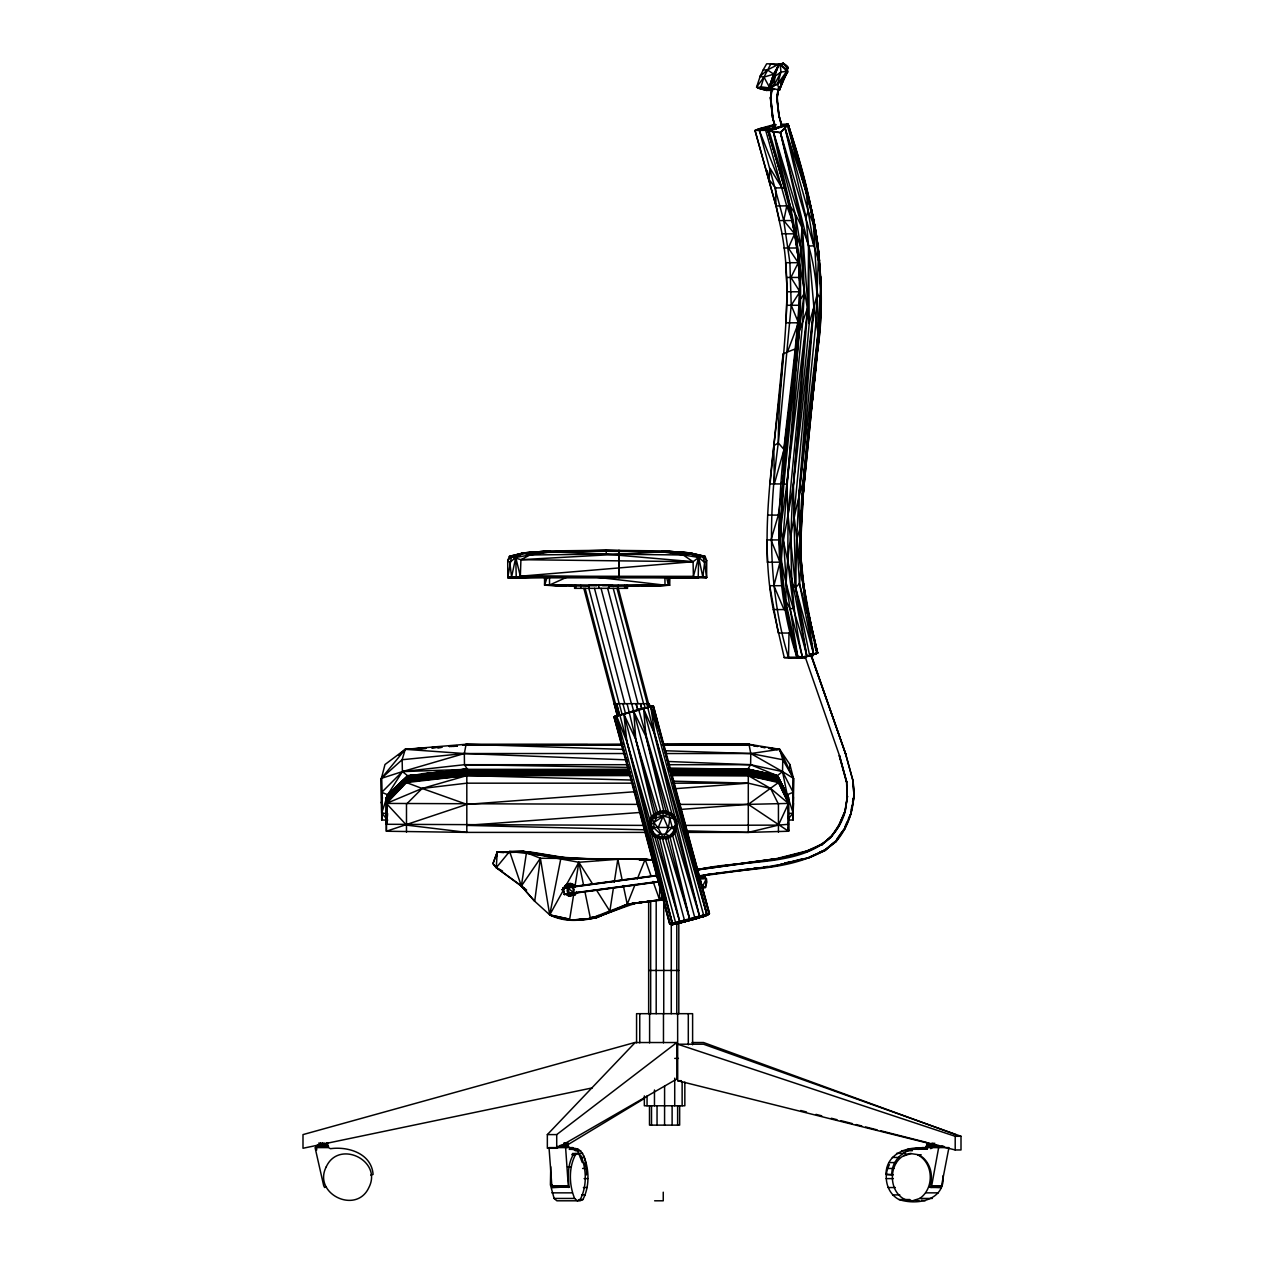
<?xml version="1.0" encoding="UTF-8"?>
<svg xmlns="http://www.w3.org/2000/svg" width="1264" height="1264" viewBox="0 0 1264 1264"><rect width="100%" height="100%" fill="white"/><g stroke="black" fill="none" stroke-linecap="round" stroke-linejoin="round"><path stroke-width="1.5" d="M424.546 748.13L405.254 749.331L381.412 778.34L381.712 819.957L387.685 820.146L381.712 813.052L381.412 778.34L384.983 764.53L405.254 749.331L466.1 744.259L623.263 744.259M386.389 820.494L386.389 831.238L466.811 832.391L645.936 832.391M404.053 779.651L387.542 795.483L386.389 797.71L386.389 803.43L406.487 825.123L466.811 832.391L466.811 771.103L467.854 769.397L421.749 774.232M540.992 552.194L523.549 552.874L511.525 556.476L507.78 577.537L698.202 577.601L702.831 577.016L704.617 562.433L706.718 560.631L702.879 556.46L689.37 552.889L606.23 550.267L550.061 550.914L524.07 552.889L509.376 556.35L520.926 559.683L662.02 551.815L662.447 550.914L689.37 552.889L705.043 556.334L689.875 552.874L662.636 550.914L606.23 550.267L606.23 554.169L693.067 561.722L698.692 557.424L705.043 556.334L706.718 560.631L706.639 577.553L507.78 577.537L507.717 560.631L509.376 556.35L523.549 552.874L550.251 550.914L550.677 551.815L606.23 554.169L683.16 554.975L698.692 557.424L704.617 562.433L706.639 577.553L687.458 577M663.079 810.982L663.079 816.307L658.07 827.888L663.079 837.353L666.713 838.538L671.848 836.373C677.504 831.254 678.626 822.643 674.47 816.244C668.561 809.45 657.612 809.45 651.703 816.244C647.531 822.643 648.669 831.254 654.325 836.373L659.46 838.538L666.713 838.538L676.635 828.631L673.791 818.819L674.47 816.244L659.46 811.456L649.538 821.363L654.325 836.373L657.959 837.005M752.522 770.361L747.024 768.954L774.769 775.211L747.245 769.397L748.288 771.103L748.288 832.391L687.268 832.391M685.293 830.827L748.288 832.391L788.499 831.238L788.199 796.668L776.617 775.638L747.703 769.871L668.735 769.871M679.384 804.378L748.288 804.378L788.499 831.238L788.499 797.71L786.413 794.345M781.294 124.599L788.23 124.615L808.202 196.236C821.647 246.606 823.923 299.536 817.287 351.139L801.945 506.311M820.842 291.605L820.589 313.314L816.923 354.868L799.764 529.031L800.776 569.448L799.48 583.652L813.637 654.246L802.545 657.612L797.063 657.58C757.278 537.453 794.803 410.437 799.796 288.208M664.643 899.052L659.603 899.826L659.729 884.294M662.557 744.259L748.983 744.259L779.667 749.331L789.905 764.53L793.46 778.34L793.16 813.052L788.388 818.724M799.764 288.034L798.974 332.179L781.199 562.164L782.463 585.706L786.161 609.58L797.063 657.58L800.049 657.928L802.545 657.612L797.189 657.896L791.138 633.043L782.463 585.706L779.556 539.933L783.696 474.758L798.184 329.398L799.796 305.272L799.069 269.311L802.15 226.335L780.441 132.594L788.136 124.52C813.226 198.59 828.915 276.674 816.923 354.868C811.362 430.171 793.666 505.647 803.146 581.314M820.526 276.437C822.358 343.445 809.181 409.884 804.694 476.56C791.612 519.378 784.517 564.676 786.161 609.58L773.299 609.58C756.757 524.813 777.897 438.829 783.064 354.094L770.045 483.938L780.757 483.938L783.174 480.715L799.749 305.272C804.741 246.543 784.739 188.984 773.426 132.009L767.848 130.287L755.003 130.429L776.033 205.985L782.1 233.808M804.915 657.011L788.515 657.58C767.232 587.902 768.496 514.416 778.308 442.921C778.103 373.291 794.803 303.186 781.989 233.808L794.629 233.84C798.579 263.923 806.132 293.438 809.197 323.473C800.065 434.152 777.313 547.438 802.545 657.612L817.634 652.951L806.732 605.962L803.319 583.178L813.858 639.663M746.281 744.986L662.115 744.828L748.809 744.749L662.178 744.654L748.983 744.259L750.769 753.534L750.626 764.704L747.64 769.349L723.94 769.539M804.852 465.026L800.57 539.839L800.776 569.448L813.637 654.246L817.571 652.635L814.522 643.408M804.852 464.994L800.665 543.678M817.84 337.425L816.923 354.884C829.832 276.8 812.31 198.606 788.151 124.615L780.631 125.025M819.641 268.331C821.521 288.777 821.884 309.601 818.566 329.92M788.689 820.099L793.16 819.957L793.46 778.34L779.667 749.331L768.512 748.004M610.196 586.022L669.715 585.248L669.857 577.601M760.185 76.282L756.583 87.169L758.258 88.101L770.598 87.911L769.507 87.342C775.022 85.462 779.335 48.158 780.931 72.048L777.565 84.088L779.272 90.25L787.377 69.678L779.272 90.25L787.33 71.953L787.377 69.678L779.414 64.022L766.663 63.8L763.172 69.915L767.453 69.915L779.382 63.927L787.709 71.953L782.321 80.864L779.288 90.25L769.507 87.342L763.977 77.12L759.996 76.456L763.282 69.915M793.46 796.952L793.16 813.052L788.689 813.605M789.005 633.043L788.515 657.58L784.217 657.58L773.299 609.58M776.412 749.552L779.667 749.331L782.779 759.727L793.46 778.34L793.16 819.957M793.46 803.161L793.16 813.052L787.188 794.74L782.527 771.609L782.779 759.727L750.769 753.534L664.39 750.721M669.225 577.522L698.202 577.601L698.692 557.424L689.986 553.822L662.02 551.815L606.23 551.23L523.549 552.874L529.964 554.975L606.23 554.169M786.161 609.58L779.999 562.227L770.993 539.933L778.324 515.096L783.174 480.715L784.043 449.557L795.909 352.94L798.469 322.794L791.217 305.272L789.905 262.707L783.759 220.552L759.316 130.413L758.368 129.007L755.003 130.429L776.033 205.985L790.063 205.811C819.009 249.04 819.404 304.64 816.923 354.868M820.842 291.605C819.04 258.804 817.366 225.118 806.922 193.755M606.23 550.267L550.677 551.815L529.964 554.975L520.926 559.683L520.341 576.21L516.249 577.601L507.78 577.537L525.271 577.016M643.961 825.392L386.389 824.286L387.384 799.275M803.177 487.857L806.637 453.081C803.556 495.725 797.284 538.654 803.13 581.314M767.611 515.096L780.473 515.096C773.726 564.155 796.004 609.864 806.874 656.474L795.609 587.507L796.699 539.854L798.737 497.416L815.786 323.884L818.44 257.034M626.565 585.927L668.561 585.216L668.861 577.569M588.803 585.99L544.626 585.248L544.942 577.585M783.174 480.715L783.696 474.758C787.535 404.18 806.938 333.57 798.263 262.707L785.623 262.707L787.203 291.779L785.924 322.826L798.469 322.794L798.974 332.179L783.885 484.017L779.556 539.933L779.999 562.227L773.9 585.706L784.012 609.58M809.402 201.071L805.563 190.959L809.355 201.039L788.23 124.615L781.199 124.615L788.072 124.504C798.832 169.803 815.185 214.264 819.451 260.842L819.451 260.842C815.849 214.106 800.27 169.455 788.072 124.504L780.441 132.594L773.426 132.009L802.15 226.335L804.188 293.596L802.624 323.078L786.84 484.223L780.646 528.652L781.199 562.164L785.26 599.389L797.853 657.264L791.138 633.043L778.292 633.043L769.713 585.706L782.463 585.706M806.874 656.474L792.939 584.442L780.646 528.652L783.696 474.758L783.885 484.017L786.84 484.223L788.041 515.412L787.788 561.769L793.634 608.284L790.047 608.9L785.26 599.389M810.129 654.926L817.476 653.03C806.258 615.015 799.907 575.736 800.428 536.157L801.281 560.932L805.263 598.504M664.027 745.191L667.882 744.559M803.936 485.487L802.956 485.423L818.045 333.57L821 285.585M654.373 860.373L645.146 859.33L569.922 858.461L529.363 851.841L497.226 852.094L496.278 867.673L524.465 888.481M803.414 583.178L807.87 611.112L807.19 613.087L799.48 583.652L796.699 539.854L799.764 529.031L798.737 497.416L813.874 307.152L806.069 217.503L784.897 127.601C799.196 172.362 817.919 216.839 819.341 264.492M566.019 888.165L565.94 884.737L562.259 889.714L564.186 892.479M550.756 1166.751L550.409 1184.858L554.122 1198.446L556.887 1200.8L580.081 1200.8L582.909 1199.552C589.767 1186.343 589.277 1169.469 583.731 1155.849M578.264 1153.495L575.436 1154.743C568.579 1167.952 569.069 1184.826 574.614 1198.446L577.379 1200.8L580.208 1199.552C587.065 1186.343 586.575 1169.469 581.029 1155.849L578.264 1153.495L572.418 1153.495M807.633 441.294L807.143 447.172L807.617 441.326M496.894 855.918L497.226 852.094L523.975 851.399L560.047 857.166L589.182 858.888M773.805 445.718L774.326 483.938L784.043 449.557L778.308 442.921L791.217 305.272L799.907 291.779L790.932 277.448L798.263 262.707L795.214 213.837L773.426 132.009M382.439 812.152L381.712 819.957L382.202 793.128M669.715 585.248L642.349 586.069L668.561 585.216L669.272 577.585M807.301 196.173L812.973 216.27L817.381 293.469L813.874 307.152L793.966 515.665L795.609 587.507L809.766 656.095L797.189 657.896M800.665 519.567L801.581 510.103M818.219 327.613C823.875 289.424 818.282 248.85 811.014 211.183M699.592 878.986L706.386 878.717L706.86 882.035L705.438 887.407L701.646 887.391L705.438 887.407L706.386 878.717L704.601 876.631L699.166 876.631L704.601 876.631L702.642 877.974M943.102 1175.694C945.219 1200.168 917.648 1205.666 899.052 1199.552C886.743 1193.342 882.841 1176.31 889.414 1164.65M672.116 834.019L671.848 836.373L669.478 836.057M798.737 497.416L818.045 333.57L813.874 307.152L793.429 484.712L783.522 539.918L786.398 585.232L797.853 657.264M786.84 484.223L807.933 306.947L808.628 246.053L780.441 132.594L769.002 130.619C783.317 178.556 797.537 227.109 799.464 277.448L786.65 277.448M818.503 329.699L820.636 312.398M780.931 72.048L773.916 85.747L777.565 84.088L786.682 71.384L780.931 72.048L775.085 76.267L773.916 85.747L769.507 87.342L773.679 74.149L779.382 63.927L769.507 87.342L777.565 84.088L782.59 80.027L787.709 71.953L787.377 69.678M818.045 333.57L820.589 313.314L820.146 298.667L817.381 293.469M540.392 858.256L534.704 901.295L521.353 886.064L509.613 851.462L569.922 858.461L540.392 858.256L526.456 852.71L521.353 886.064L540.392 858.256L549.714 914.915C581.298 930.32 611.966 908.816 641.907 901.69M656.711 813.937L656.079 812.863L656.364 818.282L653.899 822.532L650.723 824.997L649.538 828.631L659.46 838.538L669.272 835.709L671.848 836.373L676.635 821.363L666.713 811.456L651.703 816.244L651.071 819.878M795.214 213.837L800.839 247.507L804.188 293.596L798.974 332.179L807.933 306.947L802.15 226.335M801.913 497.242L802.435 493.45M799.764 529.031L801.55 515.981M933.274 1143.162L933.448 1146.353M770.455 98.102L772.004 87.358L770.55 98.118L772.699 117.947L770.835 97.707M770.787 98.118L772.351 87.421M777.281 97.802L778.972 116.762L776.775 97.802L777.581 92.335M778.261 88.717L776.902 98.213L778.703 89.191M777.202 98.213L778.498 88.764M382.234 797.758L381.412 803.161L382.486 797.663M622.141 879.902L617.812 859.299L578.849 862.269L526.456 852.71L529.363 851.841L497.258 852.078L492.976 863.612L495.93 867.357L520.689 885.337L534.53 901.074L549.777 914.915C569.053 922.657 591.963 922.23 609.848 911.17L613.388 888.118M614.272 882.351L617.812 859.299L560.9 858.24L549.714 914.915L568.437 918.944L549.714 914.915L578.849 862.269L592.279 883.457M590.241 918.628L569.511 920.239L573.572 895.102M574.82 887.375L578.849 862.269L583.494 884.768M844.763 812.025L847.401 796.257L845.047 812.104C826.688 873.377 742.695 856.581 696.211 870.406M845.047 812.104L847.544 796.257M851.272 809.624L851.904 805.895M852.536 802.166L853.168 798.421M850.909 813.826L853.769 796.984M854.085 796.999L852.884 780.473C856.281 802.245 850.34 825.076 835.867 841.824C798.011 873.629 742.79 866.425 697.412 876.616M893 1175.109L885.985 1174.43C886.159 1152.768 909.1 1145.31 927.318 1148.692M891.736 1174.43C891.989 1156.592 909.432 1145.532 926.228 1148.692L927.839 1147.601M663.079 839.012L663.079 837.353C668.198 831.096 670.362 822.232 669.272 814.285L670.094 812.863M509.819 562.433L507.717 560.631L511.525 556.476L523.896 553.774L550.677 551.815L550.061 550.914L524.07 552.889L515.744 557.456L509.819 562.433L511.588 577.016L515.744 557.456L529.964 554.975M932.374 1198.446L919.718 1198.446L912.482 1200.8L905.071 1199.552C886.269 1190.625 888.671 1156.971 910.127 1153.495L918.612 1154.743C930.004 1160.478 934.222 1175.615 929.482 1187.007L930.936 1187.481L931.679 1185.758L938.662 1147.601M930.936 1187.481L941.206 1187.481L948.932 1147.601L922.088 1147.601L920.476 1148.692M629.251 769.349L467.459 769.349L464.473 764.704L464.33 753.534L466.1 744.259L623.152 749.378M819.483 260.858L818.645 260.937L813.905 245.816L808.107 211.041L806.258 192.523L787.314 125.373L769.002 130.619L788.072 124.504L765.731 130.429L786.745 205.985L783.759 220.552L794.629 233.84L788.341 248.013L798.263 262.707L799.464 277.448M386.389 824.318L386.673 796.668L408.319 775.638L467.38 769.871L628.998 769.602M573.524 892.479L574.235 889.24L570.633 886.348L567.552 887.913L567.094 891.152L569.637 893.759L573.524 892.479L572.892 887.233L567.552 887.913L569.637 893.759L573.524 892.479L567.552 887.913L570.633 886.348M386.389 817.666L386.389 797.71L406.739 776.981L467.38 769.871L629.251 769.871M810.635 656.553L811.283 653.867C812.626 657.738 810.319 656.19 812.689 656.253M669.272 835.709L665.543 834.177L660.63 834.177L650.723 824.997L652.382 818.819L651.703 816.244M659.46 838.538L659.776 837.321M666.397 812.673L666.713 811.456M562.148 1145.374L562.48 1146.353M813.874 307.152L809.197 323.473L808.628 246.053L813.905 245.816L780.441 132.594M779.288 90.25L782.353 79.822L786.271 73.296M627.086 759.885L464.33 753.534L405.254 749.331L402.142 759.727L402.394 771.609L387.685 794.74L381.712 813.052L387.685 813.795M779.477 90.25L782.59 80.027L782.321 80.864M756.773 86.9L758.321 88.132L760.865 87.169L770.598 87.911L756.583 87.169L763.977 77.12L770.882 63.816L776.459 65.128M561.295 585.169L544.626 585.248L547.28 576.795M806.069 217.503L808.107 211.041L784.897 127.601M773.284 75.461L769.223 87.042L773.679 74.149L779.414 64.022L773.284 75.461L775.085 76.267M576.526 891.61L575.42 894.659L568.753 896.034L566.351 894.596M526.061 852.694L523.975 851.399L497.226 852.094L492.976 863.628L496.278 867.673L509.613 851.462M818.124 327.818L819.514 324.137M782.953 354.141L787.44 351.977L798.469 322.794M608.442 911.944L595.565 918.059L574.061 920.145L590.462 918.533L627.244 904.25L635.113 884.484M637.261 879.096L645.146 859.33L601.443 858.983L598.077 860.452M669.272 814.285L652.382 818.819L653.899 822.532L653.899 827.462L650.944 831.996M838.506 825.834L844.921 811.693L838.838 826.372M838.617 826.261L844.779 811.646M844.779 827.209L846.975 822.011M848.444 818.551L851.083 813.495L844.415 829.5L850.909 813.447M562.259 889.714L566.256 885.069L575.436 885.29L570.759 883.473L565.94 884.737L563.902 889.192L562.259 889.714L564.171 891.847M671.516 773.694L748.288 774.105L778.434 781.768L788.499 803.43L778.434 825.123L748.288 832.391M919.718 1198.446C934.507 1188.492 933.733 1162.88 917.538 1154.743L921.156 1154.743M614.746 703.685L617.748 714.982L614.746 716.435L669.73 924.063L672.116 924.695L704.633 916.21L709.42 913.43L653.504 706.276L637.767 709.61L613.988 716.878L669.73 924.063L672.116 924.695L678.815 923.32L698.17 918.122L699.498 916.1L646.789 703.685M701.504 887.423L705.438 887.407L702.642 886.159L706.386 878.717M387.542 814.68L386.673 822.943L386.673 819.657M388.475 794.345L391.777 791.185M568.026 1143.162L567.536 1146.164L568.737 1146.353L557.803 1146.353M326.776 1146.353L325.938 1146.164L326.27 1143.162L327.85 1143.162L327.376 1146.164L328.577 1146.353L316.316 1146.353L316.727 1149.987M623.31 885.527L627.244 904.25L661.246 900.173L663.031 897.329M801.028 298.573L804.188 293.596M618.301 588.345L649.301 706.529L652.635 706.276L708.725 913.619L707.666 915.168L678.183 923.384M838.601 825.898C826.703 848.981 799.117 853.848 776.238 859.188L807.064 851.288M830.859 837.147L838.443 825.803M821.711 844.984L831.033 837.321L838.854 826.04M836.468 839.565L841.871 831.981M844.384 829.137L835.852 841.808M835.725 841.698L844.036 828.931M780.741 66.202L783.095 63.737M781.026 66.392L783.317 63.927M785.45 70.547L787.993 67.782M785.687 70.705L788.23 67.987L785.845 70.816M677.978 923.336L698.17 918.122L708.725 913.619L704.633 916.21L678.815 923.32L669.73 924.063M705.28 915.8L703.59 914.994L692.988 919.513L677.899 923.368L705.28 915.8L706.75 914.141L653.504 706.276L649.886 706.434L649.127 703.685L614.146 703.685L583.826 588.345M569.543 920.208L595.391 918.122L630.452 903.95L659.603 899.826L663.379 895.844M592.31 1087.893L302.997 1148.265L302.997 1134.598L634.749 1042.531L676.84 1042.531L676.84 1079.029L556.713 1148.265L547.344 1148.265L547.344 1134.598L635.16 1042.531M627.244 904.25L659.603 899.826L662.21 897.156M665.543 834.177L672.258 827.462L677.093 824.997M799.48 583.652L795.609 587.507L813.637 654.246M636.092 791.627L466.811 804.378L386.389 831.238L386.389 797.71L406.739 776.981L466.953 770.408L628.192 770.408M674.486 924.047L672.385 923.352L613.988 716.862L652.635 706.276L647.689 707.018L650.849 706.987L659.982 732.93L709.42 913.43L707.666 915.168L672.116 924.695M691.218 919.149L704.633 916.21L706.75 914.141L650.849 706.987L652.635 706.276M405.539 778.276L387.542 795.483L406.739 776.981L466.811 771.103L628.129 770.708M387.542 795.483L407.514 776.27L467.38 769.871L628.382 770.171M788.072 124.504L767.848 130.287L790.063 205.811L767.848 130.287L771.356 128.928L775.053 125.405L772.652 124.978L758.368 129.007L771.356 128.928L767.88 130.413C781.515 179.63 798.69 228.895 799.496 280.545M625.206 753.534L464.33 753.534L402.394 771.609L381.712 792.338L387.685 794.74L407.624 775.701L467.459 769.349L402.394 771.609L381.412 778.34L381.712 813.052M386.389 797.71L406.487 778.545L466.811 771.103L628.208 771.103M585.959 1175.109L586.686 1174.43C586.37 1163.907 585.042 1145.342 569.811 1148.692M595.565 918.059L598.251 915.531M591.979 916.763L595.391 918.122L598.093 915.578M931.062 1146.353L931.173 1143.162M398.571 755.366L405.254 749.331M381.412 778.34L402.142 759.727L464.33 753.534M759.996 76.456L767.453 69.915L773.679 74.149L763.977 77.12L760.865 87.169L766.711 90.455L758.195 88.132L766.505 90.392L770.898 90.408L762.935 88.306L773.821 89.602M573.508 1148.692L572.892 1147.601L549.018 1147.601L551.973 1187.481L569.116 1187.007C567.899 1176.278 567.615 1164.334 573.271 1154.743L576.1 1153.495M551.973 1187.481L569.116 1187.007M815.675 654.199L817.571 652.635L815.675 654.199L810.271 654.199M824.886 849.898L833.987 842.424M835.678 841.35L825.171 850.577L809.308 857.735L777.486 865.271M825.076 850.419L835.504 841.176M774.01 776.333L777.297 775.701L782.527 771.609L793.46 778.34M547.344 1134.598L556.713 1134.598L676.84 1042.531M681.359 809.371L748.288 804.378L778.434 782.574L778.182 776.981L747.703 769.871L777.423 776.27L787.33 795.483L779.303 780.599M930.731 1148.692L932.342 1147.601M387.685 794.74L395.49 789.526M783.822 63.642L780.631 65.301L783.822 63.642C793.255 73.502 783.364 58.934 780.03 65.064L783.68 63.611M678.815 923.32L684.44 920.129L689.891 919.923L694.71 917.38L698.771 917.553M704.633 916.21L708.725 913.619M936.466 1146.353L936.64 1145.374M773.694 445.797L778.308 442.921M566.983 1145.216L644.577 1098.369M616.737 703.685L619.392 714.602L616.642 716.167L621.777 743.169L670.426 923.889L675.924 923.905L689.891 919.923L667.55 837.021M780.03 65.064L783.569 63.437M613.988 716.878L617.211 715.187L614.193 703.685L617.211 715.187M692.988 919.513L701.789 915.736M570.348 887.091L567.157 886.712L566.256 885.069L569.29 883.552L575.436 885.29M661.246 900.173L664.532 898.562M544.531 577.601L544.626 585.248L549.587 585.011L567.489 576.905M776.175 858.904L697.965 869.269L776.143 858.698L806.922 850.909L821.458 844.352L821.79 845.11M807.08 851.43L821.663 844.7L830.685 836.689M819.546 852.141L825.013 850.103L809.118 857.166M699.229 875.826L777.55 865.398L809.197 857.45L825.076 850.182M776.033 205.985L775.527 187.894L768.939 179.393L770.108 168.365L781.958 187.894L759.316 130.413L775.053 125.405L758.368 129.007L761.86 128.802M595.391 918.122L627.465 904.202L622.236 906.288M803.983 658.449L805.705 657.88M654.041 834.035L654.325 836.373L660.63 834.177M765.32 127.98L775.401 124.615M811.33 655.463L817.634 652.951L806.732 605.962L807.696 613.53M685.167 921.203L693.114 918.012M809.766 656.095L817.476 653.03L807.87 611.112L806.653 610.006M614.746 716.435L619.834 715.076L675.924 923.905L680.996 922.309L679.653 921.409L654.104 834.445M746.202 745.365L748.983 744.259L662.304 744.859M787.44 351.977L794.108 349.37L795.909 352.94M320.092 1146.353L320.377 1143.162M699.577 878.448L704.601 876.631L699.118 876.631L704.601 876.631M782.084 125.341L781.105 125.721M903.965 1155.849L911.202 1153.495M570.222 893.3L573.556 894.043L568.753 896.034L566.335 893.948M567.157 886.712L571.312 885.4L566.256 885.069M845.553 753.881L853.01 780.883L845.632 753.85M839.644 756.156L804.931 656.158M811.03 654.357L845.758 754.26L810.872 654.863M845.742 754.276L810.745 654.436M370.747 1175.109L373.085 1174.43C371.553 1153.511 348.343 1146.211 330.457 1148.692L328.466 1147.601L315.068 1147.601L323.71 1185.758L324.627 1187.481L326.412 1187.007M630.183 775.606L466.811 775.606L422.129 788.467L386.389 803.43L638.051 804.378M511.525 556.476L524.07 552.889M928.819 1146.353L929.198 1143.162L926.67 1143.162L927.144 1146.164L925.959 1146.353L943.86 1146.353M649.538 828.631L650.755 828.299M675.434 821.679L676.635 821.363M670.426 923.889L709.42 913.43M565.94 884.737L570.759 883.473M783.285 125.784L788.136 124.52L798.722 164.178M639.616 860.105L643.265 859.157L652.382 859.883M784.865 863.075L790.442 861.653M779.351 864.781L801.676 859.062M934.286 1146.353L934.712 1143.162M574.03 894.912L568.753 896.034L575.42 894.659L566.951 893.285M318.101 1146.353L318.623 1145.374M779.256 116.715L776.775 97.802M779.256 116.272L782.005 126.163L779.145 116.288M927.049 1146.353L928.029 1146.164L927.634 1143.162M932.927 1146.353L933.906 1146.164M932.674 1146.353L933.29 1145.374M780.567 125.8L788.136 124.52L780.662 124.82M702.879 556.46L689.875 552.874L662.636 550.914L662.02 551.815L683.16 554.975L689.986 553.822L702.879 556.46L704.617 562.433M846.69 781.942L839.517 755.746L846.69 781.942L847.196 796.652M316.774 1146.353L317.896 1146.164L317.454 1145.374M757.531 746.392L748.667 744.401L742.284 745.128M926.054 1146.353L927.223 1146.164L926.765 1145.374L938.741 1145.374L938.852 1146.353M931.931 1146.353L933.101 1146.164L932.548 1143.162L933.022 1146.164L931.837 1146.353M316.316 1146.353L317.517 1146.164L317.043 1145.374L327.85 1145.374M666.397 753.534L750.769 753.534L779.667 749.331L780.836 752.649M444.644 772.62L448.436 772.067M456.051 770.993L467.459 769.349M563.223 887.865L657.059 875.288M696.132 869.932L776.27 859.204M563.254 888.055L657.09 875.541M696.164 870.122L776.143 858.73M563.302 888.339L657.122 875.683M706.987 874.483L710.937 874.103M716.799 873.313L720.717 872.792M726.595 872.002L730.497 871.465M734.384 870.785L740.277 870.153M744.164 869.474L748.114 869.095M753.944 868.147L757.894 867.768M763.756 866.978L767.675 866.456M773.536 865.666L777.455 865.129M564.297 894.169L658.196 881.498M564.313 894.327L658.26 881.782M697.38 876.505L777.613 865.682M564.36 894.564L658.291 881.988M649.965 901.153L629.33 903.95L648.795 901.501M654.325 836.373L656.695 836.057M639.363 860.073L652.429 860.12M630.325 903.886L649.175 901.485M759.316 130.413L771.356 128.928M454.629 770.598L466.147 769.176M632.142 780.062L466.811 775.606L406.487 782.574L386.389 803.43L406.487 781.768L466.811 774.105L630.183 774.105M423.74 773.916L441.089 771.972M446.871 771.324L454.582 770.455M458.437 770.029L466.147 769.16L458.484 769.934M451.153 746.392L456.841 745.776M462.529 745.144L621.92 744.67M628.271 764.704L464.473 764.704L402.394 771.609L407.624 775.701M437.992 747.703L441.768 747.293M449.352 746.471L456.936 745.649M462.624 745.033L472.689 745.16M422.097 773.71L427.848 773.11M433.599 772.509L441.262 771.719M446.998 771.135L454.661 770.329M653.899 827.462L672.258 827.462L675.213 831.996M466.811 775.606L406.487 781.768L386.389 801.518L406.487 780.157L466.811 772.604L630.183 772.604M544.563 577.127L507.78 577.537L530.848 577.016M453.539 746.392L457.378 746.029M673.491 788.815L748.288 783.174L770.629 788.467L788.499 803.43L748.288 804.378M640.026 812.468L466.811 825.392L645.936 829.848M413.992 748.983L425.747 748.114M431.624 747.688L441.42 746.977L431.688 747.593M457.078 745.823L449.257 746.408L457.141 745.76M419.932 748.952L425.81 748.525M437.565 747.656L441.468 747.372M414.071 748.857L425.81 748.019M464.978 745.191L621.92 744.701M583.62 745.175L587.428 744.654L466.321 744.733M796.826 248.013L784.059 248.013M524.797 577.016L515.522 577.601L545.432 577.206L539.775 577M781.199 562.164L767.359 562.227M432.256 747.64L441.894 747.04M451.532 746.439L457.315 746.092M776.128 124.804L772.652 124.978L775.543 124.978M533.866 745.112L537.058 744.654M691.787 577L706.639 577.553L702.831 577.016L698.692 557.424L693.399 576.368L693.067 561.722L520.341 576.21L693.399 576.368L698.202 577.601L520.341 576.21L515.744 557.456L516.249 577.601L527.388 577.032M917.743 1149.355L927.018 1148.881M927.207 1149.166L907.489 1149.355M645.225 586.101L668.561 585.216L666.681 577.743M788.136 124.52L786.018 124.615L788.23 124.615L793.697 147.035L788.151 124.615M544.626 585.248L665.022 585.185L664.911 577.711M675.545 922.515L680.996 922.309M669.098 577.127L672.922 577M801.06 560.947L800.744 547.517M721.507 745.16L748.983 744.259L685.246 745.128M505.884 852.568L529.363 851.841M816.639 652.967L817.634 652.951M516.249 577.601L539.349 577.032M674.439 577.016L562.828 577.016M691.25 918.723L694.6 918.675M667.866 744.859L746.202 744.78L667.866 744.859L671.784 745.207M573.24 585.864L545.874 585.216L566.367 585.911L549.556 585.058L549.492 577.522M651.181 585.264L664.817 585.153M596.687 585.69L549.587 585.011M602.549 585.643L665.022 585.185L594.428 576.984M509.661 851.462L523.975 851.399M779.477 539.933L766.711 539.933M528.068 745.128L620.782 744.765M651.165 585.042L668.561 585.216M662.131 744.575L748.667 744.401M668.403 769.523L696.006 769.476M671.405 770.598L748.146 770.408L778.182 776.981L788.499 797.71L788.499 831.238L788.057 827.541M775.527 187.894L784.107 187.894M788.894 205.985L794.629 233.84L792.275 220.552L779.477 220.552L776.143 205.985M787.109 291.779L799.907 291.779M786.935 305.272L799.749 305.272M612.756 585.327L588.85 585.327L588.85 588.345L619.186 703.685M797.063 657.58L788.515 657.58L800.049 657.928L799.069 656.379M791.311 657.912L784.217 657.58M468.833 744.97L621.904 744.923M667.74 764.704L750.626 764.704L782.527 771.609L793.16 792.338L787.188 794.74L777.297 775.701L750.626 764.704L668.261 761.497M668.703 769.349L747.64 769.349L777.297 775.701M671.453 770.408L748.146 770.408L669.604 770.266M671.516 771.103L748.288 771.103L778.182 776.981L787.33 795.483M671.516 772.604L748.288 772.604L778.434 778.545L788.499 797.71L778.434 777.755L748.288 771.103L778.434 778.545L788.499 799.622L778.434 780.157L748.288 772.604L671.516 772.193M671.516 774.105L748.288 774.105L778.434 780.157L788.499 801.518L778.434 781.768L748.288 775.606L671.516 775.195M671.516 775.606L748.288 775.606L778.434 782.574L788.499 803.43M632.142 783.174L466.811 783.174L422.129 788.467L406.487 782.574L406.487 777.755L466.811 771.103L630.183 771.972M673.491 783.174L748.288 783.174L673.491 781.168M649.08 824.997L650.723 824.997M685.293 825.392L778.434 825.123L788.499 824.286L788.199 822.943M648.653 970.452L678.815 970.452M692.008 1042.531L703.542 1042.531L955.71 1134.598M674.723 1058.395L678.42 1058.395M677.63 1013.681L677.709 1080.704L681.407 1080.704M961.003 1136.289L703.542 1044.206L677.709 1044.206L955.205 1136.289L961.003 1136.289L961.003 1149.956L955.205 1149.956L677.709 1080.704M318.623 1143.162L324.516 1143.162L324.785 1146.353M564.297 1143.162L567.441 1143.162L567.015 1146.164L568.089 1146.353M560.126 1145.374L568.026 1145.374M569.242 1149.355L578.47 1149.355M575.199 1150.698L580.729 1150.698M901.564 1150.698L912.434 1150.698M578.944 1153.384L582.641 1153.384M896.571 1153.384L905.751 1153.384M571.723 1154.743L575.436 1154.743M580.571 1157.445L584.252 1157.445M892.321 1157.445L899.162 1157.445M889.177 1162.58L896.018 1162.58M567.52 1166.751L571.249 1166.751M582.593 1168.457L586.275 1168.457M887.044 1168.457L893.885 1168.457M885.985 1174.43L892.826 1174.43M584.11 1178.601L587.823 1178.601M886.143 1178.601L893.379 1178.601M551.689 1185.758L568.279 1185.758L568.563 1187.481M931.679 1185.758L941.933 1185.758M929.482 1187.007L941.206 1187.481M583.383 1187.544L587.096 1187.544M888.055 1187.544L895.291 1187.544M551.847 1192.853L572.339 1192.853M925.659 1192.853L938.33 1192.853M581.645 1194.907L585.374 1194.907M892.589 1194.907L899.81 1194.907M554.122 1198.446L574.614 1198.446M579.181 1199.552L582.909 1199.552M899.052 1199.552L909.89 1199.552M654.626 1200.8L663.252 1200.8L663.252 1192.189M596.908 859.014L645.019 859.33L595.865 858.999M521.068 577.063L546.222 577.19M630.183 773.473L466.811 772.604L406.487 778.545L386.389 799.622L406.487 780.157L466.811 774.105L630.183 774.974M601.443 858.983L645.146 859.33L651.055 875.889M561.421 585.295L549.571 585.185L562.638 585.738M520.926 559.683L693.067 561.722L683.16 554.975M688.39 577.016L698.202 577.601L659.476 577.032M584.284 858.872L567.252 858.651L583.763 858.888M464.473 764.704L629.646 767.422M668.972 768.07L747.64 769.349L751.179 770.519M673.159 552.242L689.875 552.874L689.986 553.822L689.37 552.889M685.372 577.016L698.202 577.601M847.07 796.225L846.564 781.531M701.583 887.17L705.438 887.407M595.692 859.409L605.219 860.168M497.258 852.078L503.925 852.631M761.07 747.119L764.799 747.561M570.19 893.585L573.556 894.043M656.901 814.285L673.791 818.819M753.818 745.902L757.626 746.471M761.449 747.024L765.257 747.593M769.065 748.162L774.785 748.999M565.814 1146.353L564.613 1146.164L565.087 1143.162M769.16 748.414L772.968 748.999M568.468 1146.353L567.315 1146.164L567.773 1143.162M565.529 1146.353L564.392 1146.164L564.834 1143.162M650.217 821.205L626.897 741.794L616.642 716.167L672.385 923.352L675.924 923.905M328.103 1146.353L326.997 1146.164L327.439 1143.162M640.39 703.685L641.717 708.614L647.547 707.65L645.082 707.666L644.008 703.685M564.092 1146.164L565.166 1146.353M921.44 1200.184L925.137 1200.8M915.42 1200.184L919.118 1200.8M941.885 1146.164L942.865 1146.353M564.36 1146.353L563.444 1146.164L563.807 1143.162M748.841 769.334L763.456 772.399M767.106 773.173L776.238 775.085M566.604 1146.353L566.146 1143.162M800.728 1110.503L806.464 1111.957M816.007 1114.374L821.726 1115.828M831.27 1118.245L837.005 1119.699M840.829 1120.662L852.284 1123.57M856.091 1124.549L861.827 1126.003M865.65 1126.967L877.105 1129.874M880.913 1130.838L926.749 1142.451M675.418 828.299L676.635 828.631M649.538 821.363L650.755 821.695M656.901 835.709L663.079 837.353M850.751 813.779L854.101 796.999L852.916 780.457M466.811 804.378L422.129 788.467L406.487 804.141L406.487 832.107M635.934 703.685L637.767 709.61L643.629 708.93L654.863 734.305L706.75 914.141M777.692 89.649L778.466 89.965L777.565 89.586M466.1 744.259L468.897 745.365M569.29 883.552L573.714 885.732M495.93 867.357L502.566 871.054M750.769 753.534L782.527 771.609M748.288 775.606L770.629 788.467L778.434 804.141L778.434 832.107M520.689 885.337L526.646 890.03M782.827 63.216L788.12 67.561M782.953 63.627L788.183 67.94M769.081 179.535L767.201 170.529M792.939 584.442L795.609 587.507L788.041 515.412L807.933 306.947L793.429 484.712L793.966 515.665L800.776 569.448M658.07 827.888L653.899 822.532L663.079 816.307L668.103 827.888M699.798 881.893L702.642 886.159M596.418 889.982L609.848 911.17M569.748 1147.601L570.364 1148.692L577.585 1150.698L582.325 1162.58M808.107 211.041L813.732 224.676L817.84 245.311L818.235 253.132M786.745 205.985L792.275 220.552M800.839 247.507L793.871 227.931M653.03 881.419L659.603 899.826M806.906 850.846L807.175 851.699M782.353 79.822L782.7 80.912M657.849 813.036L635.76 739.424L627.102 703.685M665.212 837.574L689.575 918.754L669.857 836.341M669.083 814.111L638.762 710.005L619.834 715.076L621.983 713.86L619.265 703.685M674.154 831.112L699.498 916.1L675.403 826.767M792.054 142.153L793.634 147.762M802.055 177.592L803.635 183.185M839.249 755.825L846.406 781.989M649.143 703.685L649.886 706.434M703.59 914.994L654.863 734.305L650.849 706.987M672.322 815.359L643.629 708.93L645.999 736.675L663.884 811.425M666.507 812.768L645.999 736.675L633.754 711.569L631.637 703.685M672.148 833.687L694.71 917.38M636.171 703.685L637.767 709.61M660.898 812.31L633.754 711.569L635.76 739.424L654.246 816.054M656.253 815.501L635.76 739.424L623.879 714.223L625.364 712.991L622.883 703.685M662.415 838.332L684.44 920.129M651.513 816.86L623.879 714.223L626.897 741.794L672.385 923.352M656.616 835.867L679.653 921.409L659.318 837.116M799.717 167.954L801.234 173.626M802.245 177.402L803.746 183.075M779.003 116.32L781.658 126.226M776.128 128.975L772.636 117.52L775.843 129.039M775.638 129.086L772.541 117.536L770.329 97.691M669.809 818.282L672.258 827.462M659.46 811.456L659.776 812.673M666.397 837.321L666.713 838.538M616.484 703.685L619.392 714.602M616.99 588.345L647.294 703.685M613.245 588.345L643.566 703.685M607.652 588.345L637.972 703.685M601.064 588.345L631.384 703.685M594.475 588.345L624.779 703.685M585.137 588.345L615.457 703.685M790.047 608.9L802.545 657.612M640.532 703.685L641.717 708.614M814.474 643.629L816.212 651.102L814.648 643.455M788.199 816.37L788.499 817.666M585.042 892.273L590.462 918.533M674.47 816.244L675.118 819.878M584.568 1163.054L585.153 1166.245M552.131 1184.858L552.526 1187.007M804.504 182.537L806.258 192.523M563.223 887.881L564.376 894.628M815.422 230.332L817.745 245.358M801.897 577.174L802.735 582.957M803.288 586.828L803.857 590.699M804.41 594.554L804.978 598.425M805.816 604.208L806.369 608.079L805.721 602.343M788.104 827.857L788.499 831.238M770.677 97.707L772.999 117.884M565.608 1147.601L568.279 1185.758M766.821 539.933L767.469 562.227M780.473 515.096L780.646 528.652M955.205 1136.289L955.205 1149.956M789.905 764.53L789.905 768.322M692.609 1044.791L692.609 1013.681L636.566 1013.681L636.566 1042.847M688.295 1013.681L688.295 1044.791M684.835 1082.095L684.835 1105.779L644.34 1105.779L644.34 1095.904M682.133 1082.095L682.133 1105.779M679.653 1105.779L679.653 1125.134L649.491 1125.134L649.491 1105.779M678.815 922.151L678.815 1013.681M677.63 1105.779L677.63 1125.134M676.793 924.095L676.793 1013.681M674.723 1078.145L674.723 1105.779M672.116 1105.779L672.116 1125.134M671.279 924.095L671.279 1013.681M664.595 1086.045L664.58 1125.134M663.742 898.973L663.742 1013.681M663.474 1013.681L663.474 1042.847M657.043 1105.779L657.043 1125.134M656.19 900.916L656.19 1013.681M654.468 1089.995L654.468 1105.779M651.513 1105.779L651.513 1125.134M650.676 900.916L650.676 1013.681M649.601 1013.681L649.601 1042.847M648.653 900.916L648.653 1013.681M647.057 1095.904L647.057 1105.779M639.758 1013.681L639.758 1042.847M627.544 585.327L627.544 588.345L574.583 588.345L574.583 585.327M626.391 585.327L626.391 588.345M624.669 585.327L624.669 588.345M618.207 585.327L618.207 588.345M609.122 585.327L609.122 588.345M598.82 585.327L598.82 588.345M580.745 585.327L580.745 588.345M575.736 585.327L575.736 588.345M564.518 1143.162L564.518 1145.374M556.713 1134.598L556.713 1148.265M322.446 1143.162L322.446 1146.353M808.77 427.564L808.281 433.457L808.77 427.595M326.286 1166.751C312.334 1193.643 356.258 1215.083 368.867 1187.544C382.818 1160.652 338.878 1139.212 326.286 1166.751M783.301 63.247L780.552 65.238L783.301 63.247M416.03 774.769L410.247 775.417L415.998 774.832M652.461 860.136L643.25 859.157L652.508 860.184M795.941 156.373L794.566 150.779L795.972 156.373M618.997 577.601L618.997 550.409L618.997 577.601"/></g></svg>
